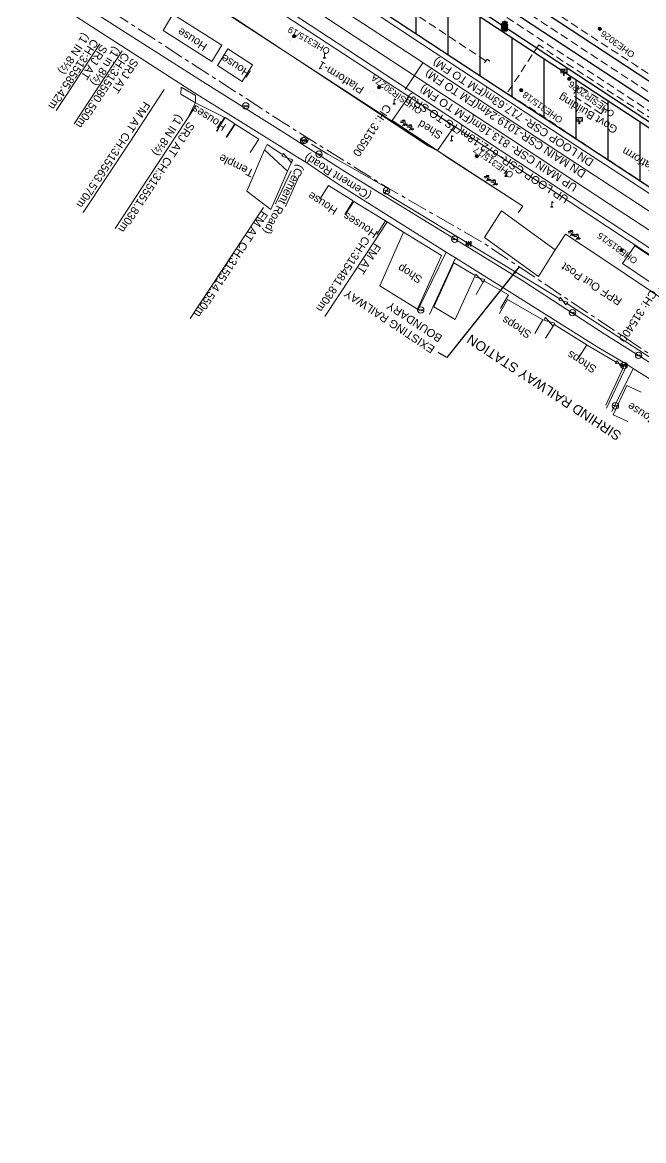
# Model space of a CAD drawing. Header units: metres. Extents: x 628572 to 650094, y 3375792 to 3391117.
# Drawn here: x 632147 to 632341.1, y 3388559.5 to 3388908.8 of the extents above; entities that cross this region are included whole.
import ezdxf
from ezdxf.enums import TextEntityAlignment as Align

# ---------------------------------------------------------------- set-up
doc = ezdxf.new("R2010")
doc.units = ezdxf.units.M
doc.header["$MEASUREMENT"] = 0
doc.linetypes.add('CENTER', pattern=[2, 1.25, -0.25, 0.25, -0.25])
doc.linetypes.add('DASHED', pattern=[0.75, 0.5, -0.25])
for name, color, linetype, lineweight in [('Commercial Building Pucca', 251, 'Continuous', 0), ('Compound Wall', 251, 'Continuous', 0), ('Electric Pole', 251, 'Continuous', 0), ('Existing Chainage', 7, 'Continuous', 0), ('Existing IR Track', 143, 'Continuous', 0), ('Existing Railway Boundary', 7, 'CENTER', 0), ('Gate', 251, 'Continuous', 0), ('Govt buliding', 251, 'Continuous', 0), ('Grill', 251, 'Continuous', 0), ('Lamp_Post', 7, 'Continuous', 0), ('Name Board', 251, 'Continuous', 0), ('OHE MAST', 8, 'Continuous', 0), ('Platform', 251, 'Continuous', 0), ('Religious_Place', 251, 'Continuous', 0), ('Residential Building Pucca', 251, 'Continuous', 0), ('Shed', 251, 'Continuous', 0), ('Sign Board', 251, 'Continuous', 0), ("SIRHIND STN SRJ's", 251, 'Continuous', 0), ('Subroad Edge', 34, 'Continuous', 0), ('Tap', 8, 'Continuous', 0), ('Telephone_Pole', 8, 'Continuous', 0), ('Text', 251, 'Continuous', 0), ('Transformer', 251, 'Continuous', 0), ('Village Name', 251, 'Continuous', 0)]:
    doc.layers.add(name, color=color, linetype=linetype, lineweight=lineweight)
doc.layers.add('IR PROPOSALS', color=190, linetype='Continuous')
doc.styles.add('NB', font='swissbo.ttf', dxfattribs={"height": 1.5})
doc.styles.add('notes', font='romans.shx', dxfattribs={"height": 2})
doc.styles.get("Standard").update_dxf_attribs({"font": 'arial.ttf'})
doc.styles.add('Style-Arial', font='arial.ttf')
doc.styles.add('Text', font='arial.ttf', dxfattribs={"height": 2})
doc.styles.add('Vill txt', font='arial.ttf', dxfattribs={"height": 3})
doc.dimstyles.new('ISO-25', dxfattribs={"dimtxt": 2.5, "dimasz": 2.5, "dimexe": 1.25, "dimexo": 0.625, "dimtad": 1, "dimtxsty": 'Standard', "dimcen": 2.5, "dimadec": 0, "dimazin": 0, "dimtfac": 1, "dimtmove": 0, "dimatfit": 3, "dimfxl": 1, "dimarcsym": 0})

# ---------------------------------------------------------------- blocks, each defined once
blk = doc.blocks.new('GT')
at = {"layer": 'Gate'}
for p, q in [((-0.5, -0.5), (-0.5, 0.5)), ((-0.5, 0.5), (0.5, -0.5)), ((0.5, 0.5), (0.5, -0.5))]:
    blk.add_line(p, q, dxfattribs=at)
at = {"layer": 'Gate', "flags": 128}
blk.add_lwpolyline([(0.5, 0.5), (-0.5, -0.5)], dxfattribs=at)
blk = doc.blocks.new('EP')
blk.add_hatch(color=8).paths.add_polyline_path([(0.31, -0.24), (0.31, 0), (-0.31, -0.19), (-0.31, 0.07), (-0.93, -0.01), (-0.21, 0.16), (-0.21, -0.05), (0.43, 0.15), (0.41, -0.1), (0.94, -0.01)])
at = {"color": 8}
for p, q in [((-0.93, -0.01), (-0.21, 0.16)), ((-0.31, 0.07), (-0.93, -0.01)), ((-0.31, -0.19), (-0.31, 0.07)), ((0.31, 0), (-0.31, -0.19)), ((-0.21, 0.16), (-0.21, -0.05)), ((-0.21, -0.05), (0.43, 0.15)), ((0.31, -0.24), (0.31, 0)), ((0.43, 0.15), (0.41, -0.1)), ((0.94, -0.01), (0.31, -0.24)), ((0.41, -0.1), (0.94, -0.01))]:
    blk.add_line(p, q, dxfattribs=at)
blk.add_circle((0, 0), 1, dxfattribs=at)
blk = doc.blocks.new('LP')
at = {"flags": 128}
for points in [[(0, 0), (0, 1.5)], [(0.25, 1.35), (0.44, 1.35)]]:
    blk.add_lwpolyline(points, dxfattribs=at)
for centre, radius, start, end in [((0.07, 0.99), 0.519, 57.6425, 97.3165), ((0.34, 1.33), 0.094, 11.7012, 168.0476)]:
    blk.add_arc(centre, radius, start, end)
at = {"extrusion": (0, 0, -1)}
blk.add_ellipse((0, 0.01), major_axis=(0.308, 0), ratio=0.400495, dxfattribs=at)
blk.add_ellipse((0.35, 1.36), major_axis=(0.0017, 0.0438), ratio=0.461056, start_param=1.74022, end_param=4.575836)
blk = doc.blocks.new('NB')
for p, q in [((-0.98, 0.82), (-0.98, 1.98)), ((-0.98, 1.98), (0.98, 1.98)), ((-0.98, 0.82), (0.98, 0.82)), ((-0.13, 0.82), (-0.13, 0)), ((-0.13, 0), (0.13, 0)), ((0.13, 0.82), (0.13, 0)), ((0.98, 1.98), (0.98, 0.82))]:
    blk.add_line(p, q)
at = {"style": 'NB', "width": 1.025371}
blk.add_text('NB', height=0.988, rotation=180, dxfattribs=at).set_placement((-0.02, 1.38), align=Align.MIDDLE_CENTER)
blk = doc.blocks.new('SIG')
for color, points in [(1, [(-0.22, 0.42, 0.180295), (-0.01, 0.33, -0.00255), (0.01, 0.33, -0.00255), (0.02, 0.33, 0.180295), (0.23, 0.42, -0.002654), (0.25, 0.44, 0.184495), (0.33, 0.65, 1.000001), (-0.32, 0.65, 0.184495), (-0.24, 0.44, -0.002654)]), (2, [(0.23, -0.23, -0.002654), (0.25, -0.21, 0.184495), (0.33, 0.01, 1.000001), (-0.32, 0.01, 0.184495), (-0.24, -0.21, -0.002654), (-0.22, -0.23, 0.180295), (-0.01, -0.32, -0.00255), (0.01, -0.32, -0.00255), (0.02, -0.32, 0.180295)]), (3, [(0.23, -0.88, -0.002654), (0.25, -0.86, 0.184495), (0.33, -0.64, 1.000001), (-0.32, -0.64, 0.184495), (-0.24, -0.86, -0.002654), (-0.22, -0.88, 0.395599)])]:
    blk.add_hatch(color=color).paths.add_polyline_path(points)
for p, q in [((-0.31, 0.98), (-0.32, -0.9)), ((0.33, -0.9), (0.32, 0.98))]:
    blk.add_line(p, q)
at = {"flags": 128}
for points in [[(-0.31, 0.98), (-0.81, 0.98, 0.198758), (-0.42, 0.41, 0.003814), (-0.31, 0.39)], [(-0.31, 0.33), (-0.81, 0.33, 0.198758), (-0.42, -0.23, 0.003727), (-0.32, -0.26)], [(0.32, 0.98), (0.82, 0.98, -0.198758), (0.44, 0.41, -0.003814), (0.32, 0.39)], [(0.32, 0.33), (0.82, 0.33, -0.198758), (0.44, -0.23, -0.003727), (0.33, -0.26)], [(-0.32, -0.32), (-0.81, -0.32, 0.198758), (-0.42, -0.88, 0.003639), (-0.32, -0.9)], [(0.33, -0.32), (0.82, -0.32, -0.198758), (0.44, -0.88, -0.003639), (0.33, -0.9)]]:
    blk.add_lwpolyline(points, format="xyb", dxfattribs=at)
for centre, radius, start, end in [((0.01, 0.91), 0.324, 12.4049, 167.5951), ((0.01, 0.81), 0.357, 27.7578, 152.2422), ((0.01, -0.9), 0.324, 181.4572, 358.5428)]:
    blk.add_arc(centre, radius, start, end)
blk = doc.blocks.new('TAP')
at = {"layer": 'Tap', "color": 8}
for p, q in [((-0.32, 0), (0.32, 0)), ((-1.01, -0.33), (0.24, -0.33)), ((-1.01, -0.75), (-0.18, -0.75)), ((-0.37, -0.12), (-0.37, -0.05)), ((-0.1, -0.17), (-0.32, -0.17)), ((-0.05, -0.22), (-0.05, -0.33)), ((0.03, -0.95), (0.03, -1.32)), ((0.03, -1.32), (0.45, -1.32)), ((0.05, -0.22), (0.05, -0.33)), ((0.1, -0.17), (0.32, -0.17)), ((0.37, -0.12), (0.37, -0.05)), ((0.45, -0.54), (0.45, -1.32))]:
    blk.add_line(p, q, dxfattribs=at)
at = {"layer": 'Tap', "color": 8, "linetype": 'DASHED'}
for p, q in [((-0.37, -1.72), (0.03, -1.32)), ((0.24, -1.32), (0.24, -1.72)), ((0.85, -1.72), (0.45, -1.32))]:
    blk.add_line(p, q, dxfattribs=at)
at = {"layer": 'Tap', "color": 8}
for centre, radius, start, end in [((-0.32, -0.05), 0.0499, 90, 180), ((0.32, -0.05), 0.0499, 0, 90), ((-0.32, -0.12), 0.0499, 180, 270), ((-0.18, -0.95), 0.208, 0, 90), ((-0.1, -0.22), 0.0499, 0, 90), ((0.1, -0.22), 0.0499, 90, 180), ((0.24, -0.54), 0.208, 0, 90), ((0.32, -0.12), 0.0499, 270, 0)]:
    blk.add_arc(centre, radius, start, end, dxfattribs=at)
at = {"layer": 'Tap', "color": 8, "ltscale": 5, "style": 'notes'}
blk.add_text('TAP', height=0.25, rotation=180, dxfattribs=at).set_placement((1.12, -1.15, -147.73))
blk = doc.blocks.new('TP')
at = {"layer": 'Telephone_Pole'}
blk.add_hatch(color=8, dxfattribs=at).paths.add_polyline_path([(0.49, 0.08, -0.516403), (0.5, 0.04, 0.157799), (0.42, -0.19, 0.257253), (0.43, -0.21), (0.7, -0.4, 0.297943), (0.73, -0.4, 0.213635), (0.94, -0.09, 0.292624), (0.86, 0.1, 0.314672), (-0.86, 0.1, 0.297888), (-0.94, -0.1, 0.205841), (-0.73, -0.4, 0.297943), (-0.7, -0.4), (-0.43, -0.21, 0.257253), (-0.42, -0.19, 0.155164), (-0.5, 0.04, -0.510878), (-0.49, 0.08, -0.167449)])
at = {"layer": 'Telephone_Pole', "color": 8}
for p, q in [((-0.7, -0.4), (-0.43, -0.21)), ((0.7, -0.4), (0.43, -0.21))]:
    blk.add_line(p, q, dxfattribs=at)
blk.add_circle((0, 0), 1.03, dxfattribs=at)
for centre, radius, start, end in [((0.01, -1.13), 1.5, 55.3659, 125.2353), ((-0.48, 0.05), 0.0243, 109.2181, 217.464), ((-0.82, -0.21), 0.402, 2.1844, 37.464), ((0.01, -1.34), 1.5, 71.1943, 109.2181), ((0.82, -0.21), 0.402, 141.9464, 177.8156), ((0.48, 0.06), 0.0243, 321.9464, 71.1943), ((0.75, -0.06), 0.194, 350.1231, 55.3659), ((-0.44, -0.19), 0.0258, 304.4776, 2.1844), ((0.44, -0.19), 0.0258, 177.8156, 235.5224), ((0.72, -0.38), 0.0258, 235.5224, 301.8866), ((0.49, -0.01), 0.462, 301.8866, 350.1231)]:
    blk.add_arc(centre, radius, start, end, dxfattribs=at)
for p in [(-0.44, -0.22), (0.44, -0.22)]:
    blk.add_point(p, dxfattribs=at)
blk = doc.blocks.new('TRF')
blk.add_hatch(color=256).paths.add_polyline_path([(-0.18, -0.39), (0.02, 0.04), (-0.98, -0.29), (0.38, 0.42), (0.22, -0.04), (0.98, 0.09)])
for p, q in [((-0.69, 0.72), (-0.69, -0.72)), ((-0.52, 0.72), (-0.69, 0.72)), ((-0.52, -0.72), (-0.52, 0.72)), ((0, 0.72), (0, -0.72)), ((0.17, 0.72), (0, 0.72)), ((0.17, -0.72), (0.17, 0.72)), ((0.7, 0.72), (0.7, -0.72)), ((0.87, 0.72), (0.7, 0.72)), ((0.87, -0.72), (0.87, 0.72)), ((-0.69, -0.72), (-0.52, -0.72)), ((0, -0.72), (0.17, -0.72)), ((0.7, -0.72), (0.87, -0.72))]:
    blk.add_line(p, q)
at = {"flags": 128}
blk.add_lwpolyline([(0.22, -0.04), (0.38, 0.42), (-0.98, -0.29), (0.02, 0.04), (-0.18, -0.39), (0.98, 0.09), (0.22, -0.04)], close=True, dxfattribs=at)
blk = doc.blocks.new('OHE MAST')
h = blk.add_hatch(color=256)
edge = h.paths.add_edge_path()
edge.add_arc((0, 0), 0.514, 0, 360)
at = {"const_width": 0.01, "flags": 128}
for points in [[(1.5, 3.5), (1.5, 2), (-1.5, 2), (-1.5, 3.5)], [(0, 2), (0, 0)]]:
    blk.add_lwpolyline(points, dxfattribs=at)
blk.add_circle((0, 0), 0.514)

msp = doc.modelspace()

# ---------------------------------------------------------------- hatches: boundary and pattern name
at = {"layer": 'IR PROPOSALS'}
h = msp.add_hatch(dxfattribs=at)
h.set_pattern_fill('ANSI31', color=256, scale=80, angle=45)
h.set_pattern_definition([(90, (0, -1000), (-10, 2e-15), [])])
h.paths.add_polyline_path([(632210.5867, 3388962.7108), (632203.9022, 3388952.5546), (632209.5932, 3388947.8787), (632222.8614, 3388937.6306), (632240.2896, 3388925.4779), (632256.889, 3388913.8808), (632778.9042, 3388571.1376), (632780.9196, 3388574.1997), (632666.9728, 3388659.2735, 0.01509734), (632580.5226, 3388719.8414)])
h.paths.add_polyline_path([(632596.2052, 3388702.5942), (632537.6577, 3388740.6153), (632535.5443, 3388737.3609), (632594.0917, 3388699.3397)], flags=24)

# ---------------------------------------------------------------- linework, layer by layer
at = {"layer": 'Commercial Building Pucca', "flags": 128}
for points in [[(632270.4918, 3388819.188), (632277.967, 3388836.0034), (632266.1285, 3388843.3163), (632258.6517, 3388826.4972), (632270.4918, 3388819.188)], [(632275.5638, 3388819.9946), (632281.8208, 3388833.7581), (632288.4745, 3388829.7316), (632282.2172, 3388815.9673), (632275.5638, 3388819.9946)]]:
    msp.add_lwpolyline(points, close=True, dxfattribs=at)
for points in [[(632288.7553, 3388823.7702), (632291.2324, 3388828.1134), (632298.8991, 3388823.7409), (632296.422, 3388819.3976)], [(632296.0754, 3388817.8895), (632298.554, 3388822.2319), (632309.5805, 3388815.9381), (632307.1019, 3388811.5957)], [(632310.5004, 3388810.141), (632313.1184, 3388814.4008), (632323.325, 3388808.1281), (632320.707, 3388803.8683)]]:
    msp.add_lwpolyline(points, dxfattribs=at)
at = {"layer": 'Compound Wall', "flags": 128}
for points in [[(632222.6864, 3388868.9825), (632223.4905, 3388870.6654), (632228.0303, 3388867.6691)], [(632314.887, 3388822.4827), (632260.2744, 3388855.5407), (632261.2485, 3388856.9386), (632242.4253, 3388867.694), (632237.3095, 3388870.8124)], [(632229.8639, 3388862.3549), (632230.284, 3388863.2839), (632231.2542, 3388865.4968)], [(632260.4118, 3388846.8007), (632266.1215, 3388843.3193)], [(632385.6616, 3388776.6365), (632347.0195, 3388801.6603), (632317.1319, 3388821.0165)], [(632323.4869, 3388808.0291), (632328.8097, 3388804.9167), (632332.5696, 3388802.7114)], [(632334.9935, 3388801.6142), (632329.3236, 3388789.2746)]]:
    msp.add_lwpolyline(points, dxfattribs=at)
at = {"layer": 'Existing Chainage', "color": 7, "linetype": 'Continuous', "lineweight": 13, "flags": 128}
msp.add_lwpolyline([(632266.6315, 3388887.8688), (632272.1205, 3388896.2277)], dxfattribs=at)
at = {"layer": 'Existing IR Track', "color": 88, "linetype": 'DASHED', "ltscale": 5, "flags": 128}
for points in [[(632291.8366, 3388896.7951), (632275.633, 3388907.5348), (632259.2133, 3388918.4177), (632242.7732, 3388929.3716), (632224.9408, 3388941.2533), (632214.9906, 3388947.9702), (632211.5564, 3388950.2181), (632206.8134, 3388953.4415), (632191.5705, 3388963.5301), (632187.9761, 3388965.9324), (632185.9472, 3388967.2606), (632174.4556, 3388975.7313), (632167.9545, 3388980.9386)], [(633000.1943, 3388425.1207), (632980.8729, 3388438.3763), (632969.9208, 3388446.011), (632965.6812, 3388448.9736), (632963.088, 3388450.7806), (632946.0459, 3388464.1297), (632935.5077, 3388473.4175), (632910.9285, 3388493.2914), (632903.3115, 3388498.9645), (632880.1455, 3388515.9492), (632854.3642, 3388535.2785), (632837.8491, 3388547.5665), (632821.6954, 3388559.5571), (632816.7013, 3388563.2674), (632804.8919, 3388572.0413), (632788.9461, 3388583.8405), (632772.6369, 3388595.9781), (632756.1938, 3388608.1459), (632739.6357, 3388619.9941), (632723.2626, 3388631.1555), (632705.82, 3388642.8443), (632688.9108, 3388653.9956), (632667.4202, 3388668.1426), (632655.7713, 3388675.8109), (632636.4897, 3388688.4726), (632622.7228, 3388697.513), (632607.4244, 3388707.5611), (632590.5805, 3388718.6243), (632572.4101, 3388730.5459), (632556.9836, 3388740.6673), (632537.4283, 3388753.504), (632523.3403, 3388762.7518), (632505.1523, 3388774.6785), (632490.7361, 3388784.1318), (632474.2705, 3388794.9698), (632458.6557, 3388805.2479), (632444.5367, 3388814.5101), (632426.498, 3388826.3215), (632413.1982, 3388835.087), (632395.4374, 3388846.7629), (632379.672, 3388857.0952), (632364.8258, 3388866.825), (632347.6113, 3388878.1031), (632333.1995, 3388887.5451), (632315.9658, 3388898.8515), (632300.0243, 3388909.3103), (632283.8139, 3388919.9817), (632267.0789, 3388930.9985), (632250.869, 3388941.6918), (632242.4645, 3388947.236), (632235.374, 3388951.8312), (632232.478, 3388953.721), (632218.7467, 3388962.7003), (632215.8525, 3388964.5789)], [(632935.5077, 3388473.4175), (632911.8991, 3388494.202), (632908.3711, 3388497.324), (632904.5334, 3388500.807), (632889.7872, 3388514.909), (632886.8109, 3388518.1232), (632884.365, 3388520.7462), (632858.5702, 3388543.9409), (632840.5843, 3388557.2261), (632821.9008, 3388571.17), (632820.4253, 3388572.2656), (632789.2028, 3388595.5754), (632756.7621, 3388619.7541), (632694.1151, 3388661.9591), (632672.6522, 3388676.099), (632661.0573, 3388683.7378), (632641.6866, 3388696.3809), (632627.8613, 3388705.4045), (632612.5971, 3388715.429), (632595.8275, 3388726.442), (632577.5883, 3388738.4204), (632562.152, 3388748.558), (632542.621, 3388761.4001), (632528.5975, 3388770.6209), (632510.3727, 3388782.616), (632496.0368, 3388792.0515), (632479.4917, 3388802.9123), (632463.9205, 3388813.1336), (632449.7589, 3388822.4497), (632431.8345, 3388834.2411), (632418.4222, 3388843.0354), (632400.7081, 3388854.6501), (632384.8864, 3388865.0249), (632370.1482, 3388874.6892), (632352.8398, 3388886.0535), (632338.5583, 3388895.4304), (632321.2115, 3388906.8287), (632305.4863, 3388917.1603), (632289.362, 3388926.8742), (632288.5186, 3388927.3122), (632273.0428, 3388935.1838), (632270.2984, 3388936.4674), (632267.0777, 3388937.9451), (632262.5688, 3388939.98), (632252.7141, 3388944.6968), (632244.5257, 3388948.6161), (632243.2593, 3388949.1336), (632240.6371, 3388950.4408), (632235.4449, 3388953.0592), (632235.306, 3388953.1321), (632218.7467, 3388962.7003)], [(632904.5334, 3388500.807), (632898.518, 3388505.993), (632888.992, 3388513.9926), (632882.9258, 3388519.1937), (632855.8557, 3388540.1066), (632838.0319, 3388553.3517), (632824.3736, 3388563.4028), (632819.2776, 3388567.1848), (632807.8086, 3388575.6965), (632791.6576, 3388587.6813), (632775.5094, 3388599.7261), (632758.8225, 3388612.07), (632742.5258, 3388623.8365), (632725.9638, 3388635.2125), (632708.632, 3388646.6755), (632691.4669, 3388657.9493), (632669.9976, 3388672.064), (632658.4187, 3388679.6764), (632639.0761, 3388692.4046), (632625.423, 3388701.3889), (632610.0191, 3388711.5072), (632593.3015, 3388722.4885), (632575.0092, 3388734.4987), (632559.6998, 3388744.5504), (632540.028, 3388757.4576), (632526.0463, 3388766.6314), (632507.7559, 3388778.6381), (632493.4496, 3388788.0293), (632476.8711, 3388798.9256), (632461.1694, 3388809.2455), (632447.1368, 3388818.463), (632429.0956, 3388830.3136), (632415.8028, 3388839.0499), (632398.0656, 3388850.7072), (632382.2789, 3388861.0596), (632367.5289, 3388870.7321), (632350.2312, 3388882.0861), (632335.9586, 3388891.4544), (632318.5856, 3388902.8371), (632302.7618, 3388913.2047), (632287.6229, 3388923.0885), (632286.3619, 3388923.8918), (632271.8465, 3388933.037), (632269.3911, 3388934.5516), (632252.4452, 3388944.2062), (632244.5257, 3388948.6161)], [(632308.3908, 3388901.7772), (632298.4067, 3388886.6939), (632305.4994, 3388882.2074), (632321.5676, 3388871.5282), (632352.2861, 3388851.205), (632385.5765, 3388829.3955), (632419.3699, 3388807.175), (632448.1005, 3388788.3309), (632478.2291, 3388768.5437), (632510.2345, 3388747.5464), (632542.9349, 3388726.104), (632579.9992, 3388701.7063), (632605.8099, 3388684.8094), (632613.1626, 3388679.9908), (632675.1156, 3388639.3413), (632695.0636, 3388626.3268), (632712.4588, 3388614.9346), (632745.7842, 3388593.0671), (632763.1494, 3388581.6259), (632779.9256, 3388570.6856), (632796.7038, 3388559.7624), (632800.2136, 3388557.4911), (632807.5894, 3388567.9646), (632804.1595, 3388570.5159), (632788.0134, 3388582.479), (632771.7633, 3388594.5732), (632755.2162, 3388606.7724), (632738.7471, 3388618.5516), (632722.3729, 3388629.7158), (632704.8707, 3388641.4851), (632687.9956, 3388652.6134), (632654.9682, 3388674.3618), (632621.7307, 3388696.0922), (632589.5433, 3388717.2546), (632556.0809, 3388739.318), (632522.3205, 3388761.4425), (632490.0471, 3388782.6449), (632457.7226, 3388803.8622), (632425.4902, 3388825.0186), (632394.4237, 3388845.3969), (632363.9102, 3388865.3981), (632332.2887, 3388886.0894), (632315.2895, 3388897.1167), (632308.3908, 3388901.7772)], [(632293.1053, 3388896.7528), (632292.2696, 3388897.3758), (632291.4037, 3388896.2143), (632292.2463, 3388895.5862)]]:
    msp.add_lwpolyline(points, dxfattribs=at)
at = {"layer": 'Existing IR Track', "flags": 128}
for points in [[(632348.5368, 3388846.1004), (632333.1875, 3388856.1653), (632318.2138, 3388865.984), (632301.5439, 3388876.9183), (632285.3819, 3388887.5194), (632269.3784, 3388898.0284), (632253.5851, 3388908.3993), (632236.3854, 3388919.6688)], [(632345.7987, 3388841.9994), (632330.4926, 3388852.0649), (632315.2535, 3388862.0864), (632298.8769, 3388872.8604), (632282.5531, 3388883.5996), (632266.7251, 3388893.9915), (632250.9502, 3388904.3483), (632233.7452, 3388915.6501)], [(632351.2541, 3388849.8345), (632335.738, 3388860.0421), (632320.6004, 3388870.0007), (632304.1204, 3388880.8344), (632288.1622, 3388891.3251), (632271.9735, 3388901.9743), (632255.9593, 3388912.5087)], [(632343.0291, 3388838.2724), (632327.9376, 3388848.18), (632312.5376, 3388858.2901), (632296.3144, 3388868.9623), (632279.9202, 3388879.747), (632264.1554, 3388890.0859), (632248.3188, 3388900.4719), (632231.1589, 3388911.7197)]]:
    msp.add_lwpolyline(points, dxfattribs=at)
at = {"layer": 'Existing Railway Boundary', "ltscale": 5, "flags": 128}
msp.add_lwpolyline([(631983.38, 3389039.032), (631997.7807, 3389029.4226), (631998.0481, 3389028.4172), (632017.689, 3389013.381), (632054.7643, 3388986.9088), (632106.6339, 3388955.856), (632154.9467, 3388925.0992), (632230.8669, 3388875.9972), (632261.2753, 3388857.0709), (632290.5359, 3388840.2738), (632385.6616, 3388776.6365), (632400.5735, 3388766.5357), (632397.5375, 3388762.1235), (632395.5364, 3388759.1088), (632389.2973, 3388750.367), (632386.7075, 3388746.9674), (632380.0799, 3388739.4039), (632361.8258, 3388715.063), (632365.1364, 3388712.5802), (632373.8273, 3388706.8724), (632388.4278, 3388697.2834), (632403.5607, 3388687.3436), (632418.7904, 3388677.3402), (632434.5002, 3388667.0345), (632450.2517, 3388656.7014), (632466.7864, 3388645.8571), (632483.3195, 3388635.0137), (632501.7611, 3388622.9148), (632520.2525, 3388610.7831), (632536.8197, 3388599.9238), (632553.3588, 3388589.0829), (632565.8495, 3388580.885), (632578.4671, 3388572.604), (632596.9196, 3388560.5289), (632615.4939, 3388548.3741), (632635.6038, 3388535.295), (632652.8405, 3388523.9973), (632669.9946, 3388512.743), (632686.4084, 3388501.9869), (632696.8068, 3388495.1588), (632732.8678, 3388550.0585), (632815.552, 3388494.313), (632865.8266, 3388462.6693), (632954.7858, 3388408.1832), (633025.1519, 3388369.9037), (633056.7277, 3388353.8904), (633065.1399, 3388349.0145), (633088.5914, 3388328.9973), (633152.5885, 3388273.22), (633202.5468, 3388242.3953), (633264.4413, 3388204.6969), (633318.529, 3388171.7998), (633353.1394, 3388148.7029), (633406.9301, 3388112.3266), (633420.502, 3388103.4378), (633436.8123, 3388092.7008), (633466.2362, 3388073.356), (633479.8402, 3388064.4269), (633497.3225, 3388052.9837), (633514.7073, 3388041.6043), (633531.7969, 3388030.3277), (633546.129, 3388020.9518), (633562.4852, 3388010.2117), (633576.5949, 3388000.9466), (633594.4174, 3387989.2137), (633606.8568, 3387981.0241), (633607.7091, 3387982.3188), (633610.8424, 3387980.256), (633626.8506, 3387969.7582), (633642.9494, 3387959.201), (633660.1619, 3387947.8844), (633677.4438, 3387936.5221), (633693.0899, 3387926.2037), (633708.7685, 3387915.8637), (633726.0343, 3387904.4973), (633743.3468, 3387893.1002), (633758.2779, 3387883.3197), (633773.1647, 3387873.5681), (633789.2894, 3387862.9617), (633805.4356, 3387852.3412), (633820.4764, 3387842.4668), (633835.4704, 3387832.6232), (633852.0416, 3387821.7432), (633886.4734, 3387799.1411), (633904.4207, 3387787.3621), (633919.3393, 3387777.5707), (633934.3023, 3387767.7502), (633949.6629, 3387757.6969), (633964.9235, 3387747.7091), (633980.0551, 3387737.7098), (633995.2041, 3387727.6988), (634012.3387, 3387716.4289), (634029.3333, 3387705.2512), (634045.5362, 3387694.5849), (634061.6293, 3387683.9862), (634078.9907, 3387672.5929), (634096.3149, 3387661.224), (634113.1506, 3387650.1721), (634130.0059, 3387639.1072), (634145.8823, 3387628.6414), (634161.8963, 3387618.085), (634177.8703, 3387607.6107), (634193.7633, 3387597.1895), (634209.9993, 3387586.506), (634226.097, 3387575.9134), (634243.1652, 3387564.6955), (634260.1615, 3387553.5249), (634275.6177, 3387543.3646), (634291.1318, 3387533.1662), (634296.8083, 3387529.4449), (634291.9143, 3387522.0113), (634301.9583, 3387515.4268), (634317.7028, 3387505.1053), (634344.1271, 3387487.7818), (634370.6963, 3387470.3636), (634386.1901, 3387460.3813), (634401.9429, 3387450.229), (634426.4972, 3387434.0857), (634451.3792, 3387417.727), (634475.9114, 3387401.5928), (634500.3759, 3387385.5031), (634523.6732, 3387370.1555), (634547.0997, 3387354.7227), (634564.8006, 3387343.068), (634582.571, 3387331.3674), (634601.3879, 3387318.9723), (634620.2858, 3387306.5238), (634639.3106, 3387294.0156), (634658.1243, 3387281.6461), (634679.4814, 3387267.2836), (634702.026, 3387254.0413), (634712.9167, 3387246.4104), (634726.0042, 3387238.4627), (634737.8854, 3387230.0656), (634750.9438, 3387221.7267), (634764.9008, 3387212.4131), (634775.612, 3387204.6159), (634789.3703, 3387195.959), (634801.4607, 3387188.869), (634814.7172, 3387180.8194), (634815.4987, 3387180.2694), (634827.9598, 3387171.3498), (634840.5994, 3387164.128), (634854.2176, 3387155.5292), (634871.8787, 3387143.9515), (634877.6173, 3387139.7695), (634887.5373, 3387132.4757), (634902.4262, 3387121.5277), (634921.3448, 3387107.4791), (634940.6674, 3387093.1306), (634962.2421, 3387077.0753), (634984.1126, 3387060.8), (635000.5185, 3387048.6195), (635017.0238, 3387036.3652), (635035.7455, 3387022.426), (635054.4369, 3387008.5092), (635082.1937, 3386987.9155), (635109.8573, 3386967.3911), (635134.2436, 3386949.2611), (635158.5309, 3386931.2047), (635180.7563, 3386914.7058), (635202.7867, 3386898.3516), (635206.1213, 3386895.8016), (635211.1242, 3386892.0437), (635230.1367, 3386877.9281), (635249.207, 3386863.7701), (635270.9723, 3386847.61), (635292.819, 3386831.3895), (635313.1117, 3386816.3456), (635333.3618, 3386801.3334), (635352.372, 3386787.2182), (635371.5331, 3386772.9909), (635390.4616, 3386758.9197), (635409.8226, 3386744.527), (635427.2062, 3386731.6093), (635445.0434, 3386718.3546), (635461.6171, 3386706.0794), (635478.4695, 3386693.5976), (635493.4196, 3386682.4884), (635508.6023, 3386671.2062), (635518.0063, 3386664.2196), (635527.5618, 3386657.1206), (635543.461, 3386645.2907), (635559.7145, 3386633.1978), (635591.676, 3386610.2688), (635606.0755, 3386599.5015), (635620.6466, 3386588.6057), (635636.5434, 3386576.7606), (635652.3995, 3386564.9458), (635668.2493, 3386553.1365), (635683.9787, 3386541.4169), (635700.2614, 3386528.9886), (635716.7419, 3386516.4094), (635732.9183, 3386504.3569), (635749.0007, 3386492.3748), (635764.9276, 3386480.5277), (635780.91, 3386468.6394), (635796.8963, 3386456.7694), (635812.8908, 3386444.8934), (635829.3631, 3386432.6938), (635845.7912, 3386420.527), (635861.6814, 3386408.7334), (635877.6317, 3386396.8953), (635893.2055, 3386385.3425), (635908.8769, 3386373.7174), (635925.058, 3386361.6972), (635941.2668, 3386349.6564), (635956.6865, 3386338.1889), (635972.0823, 3386326.7391), (635987.7899, 3386315.0493), (636003.5308, 3386303.3347), (636019.0977, 3386291.765), (636034.6476, 3386280.2079), (636050.7681, 3386268.2256), (636066.8961, 3386256.2378), (636083.1084, 3386244.1987), (636099.3561, 3386232.1333), (636114.134, 3386221.1471), (636147.8198, 3386196.1265), (636166.7058, 3386182.1085), (636182.4635, 3386170.4111), (636198.2037, 3386158.7268), (636214.3364, 3386146.7471), (636230.3919, 3386134.8247), (636230.9614, 3386134.4025), (636228.154, 3386130.995), (636300.9317, 3386076.4069), (636382.1931, 3386014.4435), (636463.0816, 3385952.0584), (636544.2755, 3385889.3268), (636568.8921, 3385871.1182), (636613.4471, 3385839.7025), (636628.0709, 3385853.6506), (636650.5128, 3385835.4717), (636693.9069, 3385800.1065), (636686.7095, 3385790.4003), (636696.0629, 3385782.3378), (636710.473, 3385769.9165), (636766.0138, 3385726.4206), (636849.4668, 3385668.9836), (636931.64, 3385608.8479), (637013.8419, 3385548.1951), (637096.6082, 3385488.6336), (637121.9489, 3385470.2058), (637176.9181, 3385426.1737), (637258.1753, 3385363.4078), (637340.1494, 3385301.7514), (637422.2947, 3385241.0852), (637447.0788, 3385223.2045), (637528.2227, 3385160.8768), (637610.9552, 3385100.7612), (637694.8717, 3385041.953), (637753.3499, 3385002.2846), (637771.5944, 3384989.982), (637771.5944, 3384979.4924), (637852.0915, 3384922.0343), (637935.0162, 3384862.0714), (637993.4351, 3384821.4573), (638019.0158, 3384803.2052), (638102.4107, 3384745.0584), (638178.9785, 3384688.3398), (638237.6603, 3384636.8079), (638344.701, 3384557.2221), (638427.4112, 3384496.8586), (638508.4228, 3384435.5926), (638565.3238, 3384391.9743), (638589.782, 3384373.2765), (638631.8324, 3384337.8543), (638619.2503, 3384320.7689), (638700.6253, 3384258.2275), (638758.2306, 3384210.1286), (638748.4263, 3384194.4881), (638832.9819, 3384135.241), (638898.2751, 3384089.8354), (638910.685, 3384104.7359), (638994.0238, 3384045.8483), (639077.2216, 3383986.384), (639102.1383, 3383968.0886), (639159.8745, 3383926.5901), (639184.8741, 3383908.5552), (639242.6613, 3383867.4991), (639268.1519, 3383849.1332), (639327.9549, 3383811.5106), (639354.2186, 3383795.0507), (639414.5653, 3383756.9689), (639440.0428, 3383739.3736), (639498.3493, 3383699.1058), (639523.8465, 3383681.6785), (639574.9736, 3383646.7331), (639583.1624, 3383652.0276), (639689.1575, 3383571.5368), (639770.3529, 3383510.1038), (639826.8338, 3383467.0843), (639851.6063, 3383448.3401), (639907.8381, 3383405.1303), (639928.7552, 3383389.2727), (639932.4136, 3383385.8226), (639987.4639, 3383341.8457), (640012.7135, 3383323.0928), (640093.1273, 3383262.0565), (640171.8725, 3383196.1592), (640228.3322, 3383153.381), (640311.5957, 3383095.2106), (640394.8641, 3383036.2274), (640477.4145, 3382977.0386), (640559.1827, 3382915.4685), (640665.4567, 3382835.3045), (640720.6935, 3382789.5682), (640744.1896, 3382769.9043), (640801.5333, 3382727.7921), (640884.497, 3382668.355), (640967.4181, 3382609.4811), (641049.3321, 3382547.9775), (641130.842, 3382487.0083), (641212.6929, 3382426.3203), (641295.2397, 3382366.2732), (641377.1032, 3382305.6407), (641458.6913, 3382244.4694), (641539.788, 3382182.3426), (641622.1383, 3382122.0097), (641702.364, 3382062.6427), (641784.5528, 3382001.6936), (641867.0132, 3381941.5198), (641973.939, 3381862.1361), (642047.1447, 3381806.5386), (642111.3474, 3381756.247), (642135.5451, 3381737.1522), (642191.6481, 3381692.8805), (642216.3665, 3381674.0919), (642297.8377, 3381612.4104), (642380.4062, 3381552.4772), (642463.3246, 3381492.4122), (642545.7114, 3381431.7783), (642627.5896, 3381371.9523), (642710.042, 3381311.7191), (642794.2249, 3381254.3826), (642875.8129, 3381193.2771), (642956.3456, 3381130.3141), (643036.4583, 3381067.3443), (643117.185, 3381004.8095), (643172.4593, 3380960.8682), (643197.158, 3380942.1115), (643255.3116, 3380901.5691), (643282.0179, 3380885.9855), (643340.0019, 3380844.3971), (643414.9945, 3380785.1482), (643451.8986, 3380756.7808), (643532.8037, 3380694.4612), (643535.2972, 3380692.6635), (643551.2784, 3380680.8194), (643567.3357, 3380668.919), (643583.0638, 3380657.2952), (643598.7082, 3380645.7333), (643614.3081, 3380634.1892), (643630.1523, 3380622.4653), (643650.0814, 3380608.0318), (643669.585, 3380593.9065), (643682.7179, 3380584.1884), (643695.5222, 3380574.7117), (643709.3225, 3380564.4893), (643722.9637, 3380554.3847), (643737.887, 3380543.3483), (643752.8235, 3380532.3022), (643768.2592, 3380520.8389), (643783.7331, 3380509.3472), (643799.7855, 3380497.4973), (643815.9413, 3380485.5714), (643832.7782, 3380473.1288), (643849.7289, 3380460.6021), (643866.059, 3380448.5159), (643882.3496, 3380436.4589), (643898.3816, 3380424.7148), (643914.2305, 3380413.1048), (643929.3278, 3380401.9147), (643944.4267, 3380390.7231), (643959.7518, 3380379.1349), (643975.3902, 3380367.3097), (643987.907, 3380358.1055), (644000.1603, 3380349.0958), (644017.4569, 3380336.3184), (644034.4669, 3380323.7528), (644046.4455, 3380314.9727), (644249.4258, 3380165.3983), (644621.007, 3379887.6965), (644676.9944, 3379845.4482), (644702.8645, 3379825.9912), (644738.6024, 3379799.4801), (644742.2817, 3379796.7418), (644771.2557, 3379773.8192), (644804.6479, 3379750.2058), (644834.554, 3379728.6172), (644848.5372, 3379718.5093), (644863.2911, 3379707.9396), (644878.1999, 3379697.2589), (644893.8111, 3379686.127), (644909.381, 3379675.0245), (644918.4816, 3379668.5863), (644935.1691, 3379656.7791), (644907.7997, 3379620.3367), (644936.8456, 3379598.666), (644961.4527, 3379618.4234), (645145.9779, 3379481.4776), (645154.4712, 3379493.1591), (645276.7247, 3379402.534), (645270.2115, 3379393.7381), (645468.3754, 3379252.8811), (645478.6859, 3379267.1096), (645498.5589, 3379252.3702), (645510.5872, 3379243.9988), (645510.5872, 3379243.9988), (645531.3517, 3379228.922), (645544.8911, 3379218.91), (645549.0311, 3379215.8257)], dxfattribs=at)
at = {"layer": 'Govt buliding', "color": 88, "linetype": 'DASHED', "ltscale": 5, "flags": 128}
msp.add_lwpolyline([(632327.8832, 3388880.3007), (632318.9847, 3388886.0514), (632320.9529, 3388889.0403), (632329.8515, 3388883.2896), (632327.8832, 3388880.3007)], close=True, dxfattribs=at)
at = {"layer": 'Govt buliding', "flags": 128}
msp.add_lwpolyline([(632313.4791, 3388837.8258), (632296.66, 3388849.995), (632291.4034, 3388841.6064), (632308.2232, 3388829.4367), (632313.4791, 3388837.8258)], close=True, dxfattribs=at)
at = {"layer": 'Grill', "flags": 128}
for points in [[(632301.866, 3388849.3757), (632303.3651, 3388851.4325), (632213.1324, 3388910.0352), (632207.6727, 3388913.5956)], [(632420.2865, 3388774.52), (632415.0728, 3388778.1094), (632406.1502, 3388783.991), (632391.6718, 3388792.8771), (632374.6457, 3388803.9793), (632327.455, 3388835.6358), (632316.7395, 3388842.7206), (632313.4789, 3388837.826)]]:
    msp.add_lwpolyline(points, dxfattribs=at)
at = {"layer": 'IR PROPOSALS'}
for points in [[(632179.9586, 3388984.8206), (632179.9586, 3388984.8206, 0.02929583), (632203.5318, 3388971.2492), (632260.2912, 3388942.8592, -0.02929583), (632283.8644, 3388929.2878), (632587.5275, 3388729.9278, -0.01509734), (632674.0605, 3388669.3018), (632962.392, 3388454.0306)], [(632203.9022, 3388952.5546), (632209.5932, 3388947.8787), (632222.8614, 3388937.6306), (632240.2896, 3388925.4779), (632256.889, 3388913.8808), (632778.9042, 3388571.1376), (632780.9196, 3388574.1997), (632666.9728, 3388659.2735, 0.01509734), (632580.5226, 3388719.8414), (632210.5867, 3388962.7108), (632203.9022, 3388952.5546)], [(633059.2784, 3388375.441), (633059.2784, 3388375.441, -0.00905281), (633046.3019, 3388384.7684), (632823.2362, 3388551.3115), (632821.5694, 3388552.5559), (632671.018, 3388664.9592, 0.01509734), (632584.4849, 3388725.5851), (632243.3097, 3388949.5726, 0.02929583), (632219.7365, 3388963.1439), (632219.7365, 3388963.1439)], [(632234.9918, 3388948.6933), (632581.4424, 3388721.2425, -0.01509734), (632667.9755, 3388660.6165), (632903.8713, 3388484.4943)]]:
    msp.add_lwpolyline(points, format="xyb", dxfattribs=at)
at = {"layer": 'IR PROPOSALS', "lineweight": 13, "flags": 128}
msp.add_lwpolyline([(632163.1507, 3388877.1315), (632178.2038, 3388899.9795)], dxfattribs=at)
at = {"layer": 'Platform', "flags": 128}
for points in [[(632211.4593, 3388922.3883), (632207.5527, 3388914.0376), (632213.2764, 3388910.1841), (632273.9115, 3388870.1207), (632277.3484, 3388868.4225), (632279.5722, 3388866.7173), (632303.3661, 3388851.4315)], [(632211.4593, 3388922.3883), (632218.436, 3388917.9778), (632278.9211, 3388878.3623), (632282.4009, 3388876.0821), (632284.8348, 3388874.4699), (632310.0316, 3388857.8861), (632311.6665, 3388856.8879), (632342.1781, 3388836.8627), (632376.0354, 3388814.6152), (632408.9858, 3388792.9598), (632438.1164, 3388773.8417), (632468.841, 3388753.7364), (632501.0734, 3388732.4791), (632533.1279, 3388711.4887), (632576.5708, 3388682.9345), (632581.6705, 3388679.5562), (632603.0775, 3388665.4756), (632628.6243, 3388648.6867), (632664.9415, 3388624.8151), (632672.8811, 3388619.6725), (632677.9009, 3388616.2921), (632675.4386, 3388612.6823), (632670.4919, 3388616.0956)]]:
    msp.add_lwpolyline(points, dxfattribs=at)
at = {"layer": 'Religious_Place', "flags": 128}
msp.add_lwpolyline([(632198.7805, 3388879.2629), (632201.0285, 3388883.729), (632210.0772, 3388879.1744), (632207.8291, 3388874.7082)], dxfattribs=at)
at = {"layer": 'Residential Building Pucca', "flags": 128}
for points in [[(632209.2798, 3388901.7124), (632194.0195, 3388911.4516), (632190.9601, 3388906.3348), (632206.2204, 3388896.5957), (632209.2798, 3388901.7124)], [(632215.634, 3388890.414), (632218.8374, 3388895.5827), (632211.1537, 3388900.5313), (632207.9498, 3388895.3616), (632215.634, 3388890.414)], [(632196.6058, 3388888.5994), (632201.1197, 3388885.979), (632201.0295, 3388883.727), (632196.4794, 3388886.3684), (632196.6058, 3388888.5994)], [(632224.639, 3388850.3533), (632229.8639, 3388862.3549), (632222.6864, 3388868.9825), (632217.085, 3388856.116), (632224.639, 3388850.3533)]]:
    msp.add_lwpolyline(points, close=True, dxfattribs=at)
for points in [[(632207.6083, 3388874.8984), (632210.3204, 3388879.0988), (632213.3586, 3388877.1372), (632210.6464, 3388872.9367)], [(632210.8086, 3388872.8735), (632213.519, 3388877.0751), (632220.8537, 3388872.3436), (632218.1432, 3388868.142)], [(632239.9779, 3388853.6484), (632242.6156, 3388857.896), (632250.3592, 3388853.0873), (632247.7214, 3388848.8397)], [(632247.8968, 3388848.6649), (632250.5282, 3388852.9164), (632260.4188, 3388846.7947), (632257.7873, 3388842.5432)], [(632336.1843, 3388784.1546), (632331.6384, 3388786.2365), (632335.844, 3388795.4202), (632340.39, 3388793.3383)]]:
    msp.add_lwpolyline(points, dxfattribs=at)
at = {"layer": 'Shed', "flags": 128}
for points in [[(632262.5581, 3388878.1665), (632267.7046, 3388885.6642), (632281.882, 3388876.3451), (632276.7352, 3388868.8471), (632262.5581, 3388878.1665)], [(632348.5361, 3388824.0692), (632352.4425, 3388829.6779), (632338.3832, 3388839.072), (632334.476, 3388833.4622), (632348.5361, 3388824.0692)]]:
    msp.add_lwpolyline(points, close=True, dxfattribs=at)
at = {"layer": "SIRHIND STN SRJ's", "lineweight": 13, "flags": 128}
msp.add_lwpolyline([(632171.2236, 3388902.1107), (632160.4241, 3388885.7281), (632157.4909, 3388881.2786)], dxfattribs=at)
at = {"layer": "SIRHIND STN SRJ's", "color": 88, "lineweight": 13, "flags": 128}
for points in [[(632191.3031, 3388887.8261), (632180.5036, 3388871.4435), (632165.9864, 3388849.4212)], [(632201.1972, 3388882.7776), (632186.5272, 3388860.5143), (632175.9232, 3388844.4283)], [(632222.2973, 3388851.0296), (632219.8344, 3388847.2934), (632199.3877, 3388816.2762)], [(632260.8777, 3388846.2677), (632254.0932, 3388835.9654), (632241.5422, 3388816.9259)]]:
    msp.add_lwpolyline(points, dxfattribs=at)
at = {"layer": 'Subroad Edge', "flags": 128}
for points in [[(632203.259, 3388890.375), (632146.849, 3388926.38), (632110.885, 3388949.008), (632067.61, 3388975.04), (632044.587, 3388988.72), (631999.347, 3389021.249), (631979.366, 3389035.562)], [(632200.8057, 3388886.849), (632145.475, 3388922.517), (632108.83, 3388944.404), (632095.657, 3388952.283), (632092.644, 3388953.716), (632061.415, 3388972.367), (632058.893, 3388973.849), (632041.177, 3388985.143), (631996.815, 3389017.129), (631976.823, 3389030.651), (631966.131, 3389004.391), (631952.526, 3388963.507), (631938.559, 3388921.534), (631920.686, 3388867.332), (631907.936, 3388829.491)], [(632203.259, 3388890.3749), (632228.6978, 3388874.458), (632248.0919, 3388862.0926), (632303.4054, 3388828.1315), (632328.7422, 3388811.5587), (632346.1384, 3388800.5764), (632374.698, 3388781.8453), (632383.8126, 3388775.6487), (632386.3442, 3388770.1185), (632390.5397, 3388763.9372), (632390.1388, 3388760.584), (632407.8707, 3388750.2459), (632426.5979, 3388738.7155)], [(632356.401, 3388713.4667), (632366.8252, 3388729.4099), (632376.6026, 3388749.1782), (632382.0634, 3388759.7768), (632382.91, 3388768.0487), (632381.4893, 3388772.3478), (632372.5258, 3388778.8025), (632343.4631, 3388797.1126), (632337.8114, 3388800.729), (632335.9315, 3388801.9252), (632326.6239, 3388807.4458), (632300.7471, 3388823.7177), (632282.3439, 3388835.2621), (632279.3741, 3388837.0783), (632245.6226, 3388858.3328), (632235.5361, 3388865.1145), (632232.9712, 3388866.7177), (632226.4715, 3388870.7772), (632200.8057, 3388886.8491)], [(632226.0262, 3388852.1632), (632230.9569, 3388862.4818)], [(632233.3218, 3388860.6807), (632229.1651, 3388851.353)], [(632279.3741, 3388837.0783), (632270.4827, 3388818.68)], [(632282.3439, 3388835.2621), (632274.2386, 3388817.5727)], [(632329.5375, 3388788.2996), (632335.9315, 3388801.9252)], [(632331.2284, 3388787.3075), (632337.8114, 3388800.729)]]:
    msp.add_lwpolyline(points, dxfattribs=at)

# ---------------------------------------------------------------- block references
at = {"layer": 'Electric Pole'}
for p in [(632216.7744, 3388882.7439), (632234.8476, 3388871.8716), (632235.2646, 3388872.0845), (632239.6823, 3388867.6612), (632260.7775, 3388856.2037), (632282.0734, 3388841.0881), (632271.4798, 3388818.9919), (632318.8857, 3388818.1344), (632339.5327, 3388804.8029), (632332.3086, 3388789.0384)]:
    msp.add_blockref('EP', p, dxfattribs=at)
at = {"layer": 'Gate'}
for p, xscale, zscale, rotation in [((632229.7872, 3388866.4659), 3.516276439696674, 1.87517370920581, 146.9958025688023), ((632289.8545, 3388828.921), 3.200818801641945, 1.789083229378096, 149.9958025688073), ((632316.0095, 3388821.7496), 2.681264813228452, 1.637456812630012, 146.9958025688025), ((632311.6365, 3388815.2974), 3.464122544085707, 1.861215340600249, 148.995802568801), ((632333.48, 3388802.1813), 2.107045561943203, 1.451566588876722, 329.9958025688091)]:
    msp.add_blockref('GT', p, dxfattribs=dict(at, xscale=xscale, zscale=zscale, rotation=rotation))
at = {"layer": 'Lamp_Post'}
for p in [(632241.3605, 3388897.7451), (632263.2015, 3388883.3615), (632281.1266, 3388871.8812), (632298.0548, 3388860.7649), (632312.4321, 3388851.2309)]:
    msp.add_blockref('LP', p, dxfattribs=at)
at = {"layer": 'Name Board'}
for p in [(632316.2031, 3388892.2086), (632321.024, 3388877.1833)]:
    msp.add_blockref('NB', p, dxfattribs=at)
at = {"layer": 'OHE MAST', "color": 2, "rotation": 143.3908318566117}
for p in [(632231.8659, 3388904.5158), (632327.4222, 3388906.8638), (632317.872, 3388891.2265), (632258.4248, 3388888.5588), (632302.8888, 3388887.6416), (632288.9723, 3388867.0736), (632334.1651, 3388837.6273)]:
    msp.add_blockref('OHE MAST', p, dxfattribs=at)
at = {"layer": 'Sign Board'}
for p in [(632297.7173, 3388908.064), (632297.3612, 3388907.436), (632297.6652, 3388907.485), (632297.9002, 3388907.0959)]:
    msp.add_blockref('SIG', p, dxfattribs=at)
at = {"layer": 'Tap'}
for p in [(632266.1681, 3388878.2643), (632268.192, 3388876.8441), (632292.3368, 3388861.0224), (632294.4007, 3388859.6752), (632318.5266, 3388843.8414), (632320.2835, 3388842.7073)]:
    msp.add_blockref('TAP', p, dxfattribs=at)
at = {"layer": 'Telephone_Pole'}
msp.add_blockref('TP', (632334.9935, 3388801.6142), dxfattribs=at)
at = {"layer": 'Transformer'}
msp.add_blockref('TRF', (632286.3603, 3388839.6628), dxfattribs=at)

# ---------------------------------------------------------------- texts
at = {"layer": 'Existing Chainage', "color": 7, "lineweight": 0, "char_height": 2.5, "attachment_point": 4, "line_spacing_factor": 0.6, "style": 'Style-Arial'}
for s, insert, rotation in [('CH: 315500', (632261.3866, 3388882.8714), 236.708362), ('CH: 315400', (632344.416, 3388824.8838), 236.732165)]:
    msp.add_mtext(s, dxfattribs=dict(at, insert=insert, rotation=rotation))
at = {"layer": 'Existing IR Track', "color": 7, "lineweight": 0}
for s, p in [('DN LOOP CSR- 717.63m(FM TO FM)', (632275.5897, 3388896.8489)), ('DN MAIN CSR-1019.24m(FM TO FM)', (632273.1664, 3388893.2757)), ('UP MAIN CSR- 813.16m(FM TO FM)', (632271.4863, 3388888.3247)), ('UP LOOP CSR- 672.18m(TS TO SRJ)', (632267.123, 3388885.7011))]:
    msp.add_text(s, height=2.5, rotation=147, dxfattribs=at).set_placement(p, align=Align.MIDDLE_RIGHT)
at = {"layer": 'Existing Railway Boundary', "linetype": 'Continuous', "insert": (632236.1798, 3388830.7766), "char_height": 2.5, "width": 46.253474, "attachment_point": 3, "rotation": 146.5}
msp.add_mtext('\\pxql;EXISTING RAILWAY BOUNDARY', dxfattribs=at)
at = {"layer": 'IR PROPOSALS', "lineweight": 13, "insert": (632179.2782, 3388899.1924), "char_height": 2.5, "width": 58.598101, "attachment_point": 4, "rotation": 236.60691, "line_spacing_factor": 0.7, "style": 'Style-Arial'}
msp.add_mtext('\\A1;\\pxsm0.8;SRJ AT {\\A0;\\PCH:315580.550m\\P(1 in 8½) }', dxfattribs=at)
at = {"layer": 'OHE MAST'}
for s, rotation, p in [('OHE315/19', 150, (632230.6838, 3388907.7081)), ('OHE3026', 144, (632328.628, 3388906.4301)), ('OHESIR3027A', 144, (632256.8565, 3388892.6174)), ('OHESIR2026', 144, (632318.5397, 3388890.657)), ('OHE315/18', 144, (632304.2173, 3388887.3721)), ('OHE315/17', 144, (632288.8736, 3388870.1989)), ('OHE315/15', 144, (632327.6029, 3388843.3764))]:
    msp.add_text(s, height=2, rotation=rotation, dxfattribs=at).set_placement(p, align=Align.RIGHT)
at = {"layer": "SIRHIND STN SRJ's", "lineweight": 13, "insert": (632139.1568, 3388856.9964), "char_height": 2.5, "width": 55.528218, "attachment_point": 6, "rotation": 236.762981, "line_spacing_factor": 0.7, "style": 'Style-Arial'}
msp.add_mtext('\\A1;\\pxsm0.8,ql;SRJ AT \\P{\\A0;CH:315585.42m\\P(1 IN 8½) }', dxfattribs=at)
at = {"layer": "SIRHIND STN SRJ's", "color": 88, "lineweight": 13, "char_height": 2.5, "attachment_point": 6, "rotation": 236.762981, "line_spacing_factor": 0.648, "style": 'Style-Arial'}
for s, insert, width in [('\\A1;FM AT {\\A0;CH:315563.570m}', (632164.7633, 3388851.219), 40.229275), ('\\A1;\\pxsm1,ql;SRJ AT {\\A0;CH:315551.830m \\P(1 IN 8½) }', (632167.0982, 3388831.6381), 56.206847), ('\\A1;FM AT {\\A0;CH:315514.550m}', (632201.5368, 3388817.0498), 39.530777), ('\\A1;\\pxsm1,ql;FM AT \\P{\\A0;CH:315481.830m}', (632234.741, 3388807.4252), 39.530777)]:
    msp.add_mtext(s, dxfattribs=dict(at, insert=insert, width=width))
at = {"layer": 'Subroad Edge', "style": 'Text'}
msp.add_text('(Cement Road)', height=2.5, rotation=242.989162, dxfattribs=at).set_placement((632233.0175, 3388864.7051))
at = {"layer": 'Text'}
for s, rotation, p in [('House', 147.453973, (632204.9794, 3388901.8524)), ('House', 147.453973, (632218.6283, 3388893.5183)), ('Platform-1', 148.556139, (632254.0023, 3388888.4823)), ('Houses', 147.453973, (632210.9048, 3388876.8331)), ('Temple', 153.281518, (632219.5772, 3388862.5892)), ('House', 147.453973, (632245.7022, 3388850.6248)), ('Houses', 147.453973, (632258.2192, 3388843.3408)), ('Shop', 148.11415, (632272.2014, 3388829.1919)), ('RPF Out Post', 147.453973, (632334.6065, 3388822.3277)), ('Shops', 148.11415, (632306.2709, 3388812.0265)), ('Shops', 148.11415, (632326.6563, 3388801.1677)), ('House', 147.453973, (632345.5452, 3388784.8587))]:
    msp.add_text(s, height=2.5, rotation=rotation, dxfattribs=at).set_placement(p)
at = {"layer": 'Text', "color": 88, "linetype": 'DASHED', "ltscale": 5, "style": 'Text'}
msp.add_text('Govt Building', height=2.5, rotation=148.986828, dxfattribs=at).set_placement((632323.7273, 3388880.3229), align=Align.MIDDLE_CENTER)
at = {"layer": 'Text', "style": 'Text'}
msp.add_text('Shed', height=2.5, rotation=148.986828, dxfattribs=at).set_placement((632274.4266, 3388875.3185), align=Align.MIDDLE_CENTER)
msp.add_text('(Cement Road)', height=2.5, rotation=147.945294, dxfattribs=at).set_placement((632256.2795, 3388855.3422))
at = {"layer": 'Text', "color": 88}
msp.add_text('Platform', height=2.5, rotation=148.556139, dxfattribs=at).set_placement((632346.4448, 3388863.2091))
at = {"layer": 'Village Name', "style": 'Vill txt'}
msp.add_text('SIRHIND RAILWAY STATION', height=3, rotation=146.715264, dxfattribs=at).set_placement((632310.0078, 3388794.7495), align=Align.MIDDLE_CENTER)

# ---------------------------------------------------------------- leaders
at = {"layer": 'Existing Railway Boundary', "linetype": 'Continuous', "ltscale": 5}
msp.add_leader([(632302.2563, 3388832.433), (632279.6017, 3388804.1666), (632276.9164, 3388805.7082)], dimstyle='ISO-25', override={"dimtxt": 3, "dimasz": 2.5, "dimgap": 0.625, "dimtad": 0, "dimdec": 3, "dimzin": 2, "dimtdec": 3}, dxfattribs=at)

doc.saveas('drawing.dxf')
